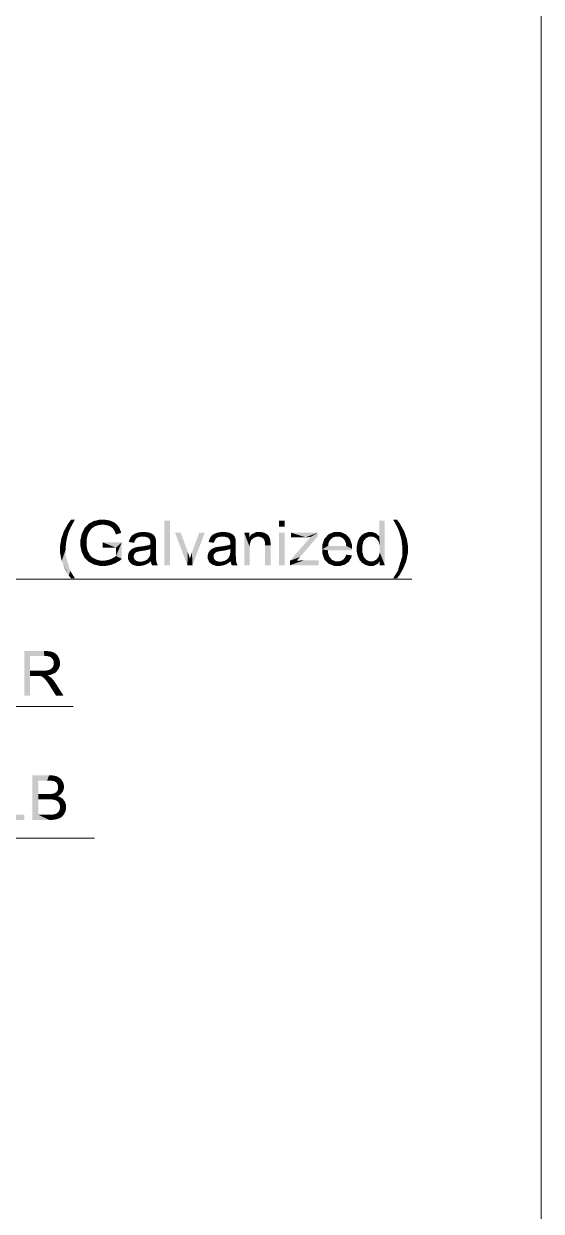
# Model space of a CAD drawing. Header units: millimetres. Extents: x 2 to 579, y 1 to 405.
# Drawn here: x 272.7 to 282.7, y 105.97 to 128.94 of the extents above; entities that cross this region are included whole.
import ezdxf

# ---------------------------------------------------------------- set-up
doc = ezdxf.new("R2010")
doc.units = ezdxf.units.MM
doc.linetypes.add('XKITLINE00', pattern=[0])
doc.layers.add('LinkedObject', color=7, linetype='Continuous', lineweight=0)

# ---------------------------------------------------------------- blocks, each defined once
blk = doc.blocks.new('*A4')
at = {"layer": 'LinkedObject'}
for points in [[(273.595, 119.171), (273.476, 119.124), (273.558, 119.272)], [(273.654, 119.285), (273.558, 119.272), (273.613, 119.346)], [(273.607, 119.197), (273.558, 119.272), (273.654, 119.285)], [(273.595, 119.171), (273.558, 119.272), (273.607, 119.197)], [(273.654, 119.285), (273.613, 119.346), (273.689, 119.346)], [(274.001, 119.294), (273.849, 119.132), (273.952, 119.267)], [(274.065, 119.214), (273.849, 119.132), (274.001, 119.294)], [(273.952, 119.267), (273.849, 119.132), (273.876, 119.186)], [(274.165, 119.347), (274.001, 119.294), (274.051, 119.321)], [(274.19, 119.249), (274.001, 119.294), (274.165, 119.347)], [(274.001, 119.294), (274.094, 119.226), (274.065, 119.214)], [(274.094, 119.226), (274.001, 119.294), (274.122, 119.237)], [(274.122, 119.237), (274.001, 119.294), (274.19, 119.249)], [(274.229, 119.249), (274.165, 119.347), (274.229, 119.347)], [(274.19, 119.249), (274.165, 119.347), (274.229, 119.249)], [(274.229, 119.347), (274.262, 119.249), (274.229, 119.249)], [(274.276, 119.347), (274.262, 119.249), (274.229, 119.347)], [(274.262, 119.249), (274.276, 119.347), (274.322, 119.238)], [(274.399, 119.317), (274.276, 119.347), (274.361, 119.332)], [(274.322, 119.238), (274.276, 119.347), (274.399, 119.317)], [(274.322, 119.238), (274.399, 119.317), (274.349, 119.227)], [(274.399, 119.317), (274.375, 119.215), (274.349, 119.227)], [(274.375, 119.215), (274.399, 119.317), (274.417, 119.185)], [(274.496, 119.259), (274.399, 119.317), (274.437, 119.302)], [(274.517, 119.232), (274.399, 119.317), (274.496, 119.259)], [(274.417, 119.185), (274.399, 119.317), (274.517, 119.232)], [(275.525, 119.332), (275.418, 118.468), (275.418, 119.332)], [(275.525, 118.468), (275.418, 118.468), (275.525, 119.332)], [(277.74, 119.332), (277.634, 119.211), (277.634, 119.332)], [(277.74, 119.211), (277.634, 119.211), (277.74, 119.332)], [(279.678, 119.332), (279.572, 119.022), (279.572, 119.332)], [(279.678, 119.332), (279.581, 118.836), (279.572, 119.022)], [(279.581, 118.836), (279.678, 119.332), (279.678, 118.468)], [(279.915, 119.346), (279.875, 119.284), (279.839, 119.346)], [(279.875, 119.284), (279.915, 119.346), (279.922, 119.196)], [(279.922, 119.196), (279.915, 119.346), (279.97, 119.272)], [(279.922, 119.196), (279.97, 119.272), (279.933, 119.17)], [(279.933, 119.17), (279.97, 119.272), (279.951, 119.129)], [(279.951, 119.129), (279.97, 119.272), (280.052, 119.124)], [(273.539, 119.002), (273.427, 118.985), (273.45, 119.049)], [(273.45, 119.049), (273.577, 119.131), (273.549, 119.046)], [(273.476, 119.124), (273.577, 119.131), (273.45, 119.049)], [(273.539, 119.002), (273.45, 119.049), (273.549, 119.046)], [(273.577, 119.131), (273.476, 119.124), (273.595, 119.171)], [(273.849, 119.132), (273.797, 118.959), (273.823, 119.077)], [(273.931, 119.037), (273.797, 118.959), (273.849, 119.132)], [(273.914, 118.95), (273.797, 118.959), (273.931, 119.037)], [(274.019, 119.182), (273.849, 119.132), (274.065, 119.214)], [(274.002, 119.163), (273.849, 119.132), (274.019, 119.182)], [(273.984, 119.143), (273.849, 119.132), (274.002, 119.163)], [(273.957, 119.1), (273.849, 119.132), (273.984, 119.143)], [(273.849, 119.132), (273.957, 119.1), (273.947, 119.077)], [(273.931, 119.037), (273.849, 119.132), (273.947, 119.077)], [(274.417, 119.185), (274.517, 119.232), (274.431, 119.166)], [(274.517, 119.232), (274.445, 119.147), (274.431, 119.166)], [(274.445, 119.147), (274.517, 119.232), (274.47, 119.095)], [(274.47, 119.095), (274.517, 119.232), (274.572, 119.134)], [(274.47, 119.095), (274.572, 119.134), (274.479, 119.062)], [(274.479, 119.062), (274.572, 119.134), (274.583, 119.091)], [(274.572, 119.134), (274.517, 119.232), (274.539, 119.205)], [(274.779, 119.023), (274.732, 118.916), (274.763, 119.003)], [(274.871, 118.981), (274.732, 118.916), (274.779, 119.023)], [(274.763, 119.003), (274.732, 118.916), (274.739, 118.949)], [(274.795, 119.044), (274.906, 119.007), (274.779, 119.023)], [(274.871, 118.981), (274.779, 119.023), (274.889, 118.994)], [(274.889, 118.994), (274.779, 119.023), (274.906, 119.007)], [(274.842, 119.075), (274.906, 119.007), (274.795, 119.044)], [(274.873, 119.086), (274.906, 119.007), (274.842, 119.075)], [(274.974, 119.109), (274.873, 119.086), (274.903, 119.098)], [(274.962, 119.02), (274.873, 119.086), (274.974, 119.109)], [(274.906, 119.007), (274.873, 119.086), (274.962, 119.02)], [(274.962, 119.02), (274.974, 119.109), (274.999, 119.02)], [(274.999, 119.02), (274.974, 119.109), (275.039, 119.02)], [(275.015, 119.109), (275.039, 119.02), (274.974, 119.109)], [(275.12, 119.099), (275.015, 119.109), (275.055, 119.109)], [(275.145, 119.09), (275.015, 119.109), (275.12, 119.099)], [(275.099, 119.003), (275.015, 119.109), (275.145, 119.09)], [(275.039, 119.02), (275.015, 119.109), (275.099, 119.003)], [(275.099, 119.003), (275.145, 119.09), (275.12, 118.985)], [(275.12, 118.985), (275.145, 119.09), (275.135, 118.971)], [(275.145, 119.09), (275.15, 118.926), (275.135, 118.971)], [(275.218, 119.042), (275.15, 118.926), (275.145, 119.09)], [(275.207, 119.057), (275.145, 119.09), (275.17, 119.08)], [(275.218, 119.042), (275.145, 119.09), (275.207, 119.057)], [(275.23, 119.028), (275.15, 118.926), (275.218, 119.042)], [(275.247, 118.992), (275.15, 118.926), (275.23, 119.028)], [(275.737, 119.095), (275.863, 118.468), (275.625, 119.095)], [(275.871, 118.72), (275.863, 118.468), (275.737, 119.095)], [(276.199, 119.095), (275.951, 118.713), (276.09, 119.095)], [(275.962, 118.468), (275.951, 118.713), (276.199, 119.095)], [(276.32, 119.023), (276.274, 118.916), (276.304, 119.003)], [(276.412, 118.981), (276.274, 118.916), (276.32, 119.023)], [(276.304, 119.003), (276.274, 118.916), (276.281, 118.949)], [(276.336, 119.044), (276.448, 119.007), (276.32, 119.023)], [(276.412, 118.981), (276.32, 119.023), (276.43, 118.994)], [(276.43, 118.994), (276.32, 119.023), (276.448, 119.007)], [(276.383, 119.075), (276.448, 119.007), (276.336, 119.044)], [(276.414, 119.086), (276.448, 119.007), (276.383, 119.075)], [(276.516, 119.109), (276.414, 119.086), (276.445, 119.098)], [(276.503, 119.02), (276.414, 119.086), (276.516, 119.109)], [(276.448, 119.007), (276.414, 119.086), (276.503, 119.02)], [(276.503, 119.02), (276.516, 119.109), (276.54, 119.02)], [(276.54, 119.02), (276.516, 119.109), (276.58, 119.02)], [(276.556, 119.109), (276.58, 119.02), (276.516, 119.109)], [(276.661, 119.099), (276.556, 119.109), (276.596, 119.109)], [(276.686, 119.09), (276.556, 119.109), (276.661, 119.099)], [(276.641, 119.003), (276.556, 119.109), (276.686, 119.09)], [(276.58, 119.02), (276.556, 119.109), (276.641, 119.003)], [(276.641, 119.003), (276.686, 119.09), (276.661, 118.985)], [(276.661, 118.985), (276.686, 119.09), (276.676, 118.971)], [(276.686, 119.09), (276.691, 118.926), (276.676, 118.971)], [(276.76, 119.042), (276.691, 118.926), (276.686, 119.09)], [(276.748, 119.057), (276.686, 119.09), (276.711, 119.08)], [(276.76, 119.042), (276.686, 119.09), (276.748, 119.057)], [(276.772, 119.028), (276.691, 118.926), (276.76, 119.042)], [(276.788, 118.992), (276.691, 118.926), (276.772, 119.028)], [(276.962, 119.095), (277.069, 118.811), (276.962, 118.468)], [(277.069, 118.811), (276.962, 119.095), (277.069, 118.871)], [(277.093, 118.952), (276.962, 119.095), (277.058, 119.006)], [(277.069, 118.871), (276.962, 119.095), (277.093, 118.952)], [(277.058, 119.006), (276.962, 119.095), (277.058, 119.095)], [(277.093, 119.057), (277.142, 118.995), (277.058, 119.006)], [(277.058, 119.006), (277.142, 118.995), (277.093, 118.952)], [(277.257, 119.109), (277.093, 119.057), (277.192, 119.109)], [(277.2, 119.017), (277.093, 119.057), (277.257, 119.109)], [(277.142, 118.995), (277.093, 119.057), (277.2, 119.017)], [(277.2, 119.017), (277.257, 119.109), (277.234, 119.017)], [(277.234, 119.017), (277.257, 119.109), (277.255, 119.017)], [(277.257, 119.109), (277.292, 119.007), (277.255, 119.017)], [(277.285, 119.109), (277.292, 119.007), (277.257, 119.109)], [(277.337, 119.098), (277.292, 119.007), (277.285, 119.109)], [(277.361, 119.088), (277.292, 119.007), (277.337, 119.098)], [(277.292, 119.007), (277.361, 119.088), (277.308, 118.998)], [(277.361, 119.088), (277.324, 118.988), (277.308, 118.998)], [(277.324, 118.988), (277.361, 119.088), (277.346, 118.963)], [(277.346, 118.963), (277.361, 119.088), (277.432, 119.035)], [(277.432, 119.035), (277.352, 118.946), (277.346, 118.963)], [(277.443, 119.018), (277.352, 118.946), (277.432, 119.035)], [(277.46, 118.979), (277.352, 118.946), (277.443, 119.018)], [(277.42, 119.051), (277.361, 119.088), (277.384, 119.078)], [(277.432, 119.035), (277.361, 119.088), (277.42, 119.051)], [(277.74, 119.095), (277.634, 118.468), (277.634, 119.095)], [(277.74, 118.468), (277.634, 118.468), (277.74, 119.095)], [(278.38, 119.095), (277.845, 118.555), (278.243, 119.012)], [(278.38, 119.024), (277.845, 118.555), (278.38, 119.095)], [(278.04, 118.627), (277.845, 118.555), (278.38, 119.024)], [(277.868, 119.095), (278.123, 119.008), (277.868, 119.008)], [(278.149, 119.008), (277.868, 119.095), (278.38, 119.095)], [(278.123, 119.008), (277.868, 119.095), (278.149, 119.008)], [(278.149, 119.008), (278.38, 119.095), (278.209, 119.01)], [(278.209, 119.01), (278.38, 119.095), (278.243, 119.012)], [(278.55, 119.021), (278.468, 118.855), (278.509, 118.978)], [(278.613, 118.948), (278.468, 118.855), (278.55, 119.021)], [(278.695, 119.109), (278.55, 119.021), (278.59, 119.065)], [(278.76, 119.109), (278.55, 119.021), (278.695, 119.109)], [(278.724, 119.021), (278.55, 119.021), (278.76, 119.109)], [(278.55, 119.021), (278.638, 118.972), (278.613, 118.948)], [(278.638, 118.972), (278.55, 119.021), (278.663, 118.997)], [(278.663, 118.997), (278.55, 119.021), (278.724, 119.021)], [(278.724, 119.021), (278.76, 119.109), (278.761, 119.021)], [(278.76, 119.109), (278.801, 119.021), (278.761, 119.021)], [(278.925, 119.066), (278.76, 119.109), (278.823, 119.109)], [(278.965, 119.023), (278.76, 119.109), (278.925, 119.066)], [(278.867, 118.991), (278.76, 119.109), (278.965, 119.023)], [(278.801, 119.021), (278.76, 119.109), (278.867, 118.991)], [(278.867, 118.991), (278.965, 119.023), (278.892, 118.96)], [(278.965, 119.023), (278.909, 118.94), (278.892, 118.96)], [(278.909, 118.94), (278.965, 119.023), (278.929, 118.881)], [(278.929, 118.881), (278.965, 119.023), (279.045, 118.86)], [(279.045, 118.86), (278.965, 119.023), (279.005, 118.98)], [(279.229, 119.048), (279.292, 118.963), (279.182, 118.989)], [(279.315, 118.992), (279.229, 119.048), (279.26, 119.068)], [(279.292, 118.963), (279.229, 119.048), (279.315, 118.992)], [(279.291, 119.088), (279.374, 119.02), (279.26, 119.068)], [(279.26, 119.068), (279.374, 119.02), (279.315, 118.992)], [(279.361, 119.109), (279.374, 119.02), (279.291, 119.088)], [(279.399, 119.109), (279.374, 119.02), (279.361, 119.109)], [(279.374, 119.02), (279.399, 119.109), (279.41, 119.02)], [(279.399, 119.109), (279.446, 119.02), (279.41, 119.02)], [(279.428, 119.109), (279.446, 119.02), (279.399, 119.109)], [(279.478, 119.097), (279.446, 119.02), (279.428, 119.109)], [(279.5, 119.085), (279.446, 119.02), (279.478, 119.097)], [(279.5, 119.085), (279.507, 118.99), (279.446, 119.02)], [(279.522, 119.073), (279.507, 118.99), (279.5, 119.085)], [(279.558, 119.041), (279.507, 118.99), (279.522, 119.073)], [(279.572, 119.022), (279.507, 118.99), (279.558, 119.041)], [(279.507, 118.99), (279.572, 119.022), (279.532, 118.96)], [(279.532, 118.96), (279.572, 119.022), (279.556, 118.93)], [(279.572, 119.022), (279.581, 118.836), (279.556, 118.93)], [(279.951, 119.129), (280.052, 119.124), (279.979, 119.044)], [(279.979, 119.044), (280.052, 119.124), (280.078, 119.049)], [(279.979, 119.044), (280.078, 119.049), (279.989, 119)], [(279.989, 119), (280.078, 119.049), (280.002, 118.945)], [(280.002, 118.945), (280.078, 119.049), (280.101, 118.985)], [(273.526, 118.947), (273.404, 118.851), (273.427, 118.985)], [(273.513, 118.836), (273.404, 118.851), (273.526, 118.947)], [(273.404, 118.851), (273.513, 118.836), (273.404, 118.781)], [(273.404, 118.781), (273.513, 118.836), (273.513, 118.78)], [(273.404, 118.781), (273.513, 118.78), (273.404, 118.701)], [(273.404, 118.701), (273.513, 118.78), (273.435, 118.548)], [(273.526, 118.947), (273.427, 118.985), (273.539, 119.002)], [(273.435, 118.548), (273.513, 118.78), (273.465, 118.473)], [(273.465, 118.473), (273.513, 118.78), (273.513, 118.639)], [(273.797, 118.959), (273.914, 118.95), (273.797, 118.896)], [(273.797, 118.896), (273.914, 118.95), (273.914, 118.903)], [(273.914, 118.845), (273.797, 118.896), (273.914, 118.903)], [(273.797, 118.896), (273.85, 118.666), (273.797, 118.833)], [(273.914, 118.845), (273.85, 118.666), (273.797, 118.896)], [(273.797, 118.833), (273.85, 118.666), (273.823, 118.717)], [(273.934, 118.749), (273.85, 118.666), (273.914, 118.845)], [(274.229, 118.909), (274.483, 118.807), (274.229, 118.807)], [(274.596, 118.909), (274.483, 118.807), (274.229, 118.909)], [(274.483, 118.646), (274.596, 118.909), (274.596, 118.589)], [(274.483, 118.807), (274.596, 118.909), (274.483, 118.646)], [(274.845, 118.935), (274.732, 118.916), (274.871, 118.981)], [(274.732, 118.916), (274.845, 118.935), (274.836, 118.902)], [(274.849, 118.698), (274.773, 118.767), (274.79, 118.779)], [(274.807, 118.79), (274.87, 118.716), (274.79, 118.779)], [(274.79, 118.779), (274.87, 118.716), (274.849, 118.698)], [(274.845, 118.807), (274.87, 118.716), (274.807, 118.79)], [(274.866, 118.813), (274.87, 118.716), (274.845, 118.807)], [(274.882, 118.817), (274.897, 118.727), (274.866, 118.813)], [(274.87, 118.716), (274.866, 118.813), (274.884, 118.722)], [(274.884, 118.722), (274.866, 118.813), (274.897, 118.727)], [(274.929, 118.825), (274.944, 118.738), (274.882, 118.817)], [(274.882, 118.817), (274.944, 118.738), (274.897, 118.727)], [(274.96, 118.829), (274.976, 118.743), (274.929, 118.825)], [(274.929, 118.825), (274.976, 118.743), (274.944, 118.738)], [(275.024, 118.837), (275.034, 118.751), (274.96, 118.829)], [(274.96, 118.829), (275.034, 118.751), (274.976, 118.743)], [(275.119, 118.855), (275.15, 118.783), (275.024, 118.837)], [(275.024, 118.837), (275.15, 118.783), (275.034, 118.751)], [(275.034, 118.751), (275.15, 118.783), (275.121, 118.771)], [(275.149, 118.866), (275.15, 118.783), (275.119, 118.855)], [(275.15, 118.89), (275.254, 118.956), (275.149, 118.877)], [(275.149, 118.877), (275.254, 118.956), (275.149, 118.866)], [(275.149, 118.866), (275.254, 118.956), (275.15, 118.783)], [(275.257, 118.872), (275.149, 118.744), (275.15, 118.783)], [(275.257, 118.731), (275.149, 118.744), (275.257, 118.872)], [(275.251, 118.97), (275.15, 118.926), (275.247, 118.992)], [(275.15, 118.926), (275.251, 118.97), (275.254, 118.956)], [(275.15, 118.926), (275.254, 118.956), (275.15, 118.893)], [(275.15, 118.893), (275.254, 118.956), (275.15, 118.89)], [(275.257, 118.908), (275.15, 118.783), (275.254, 118.956)], [(275.257, 118.872), (275.15, 118.783), (275.257, 118.908)], [(276.386, 118.935), (276.274, 118.916), (276.412, 118.981)], [(276.274, 118.916), (276.386, 118.935), (276.377, 118.902)], [(276.391, 118.698), (276.314, 118.767), (276.331, 118.779)], [(276.348, 118.79), (276.412, 118.716), (276.331, 118.779)], [(276.331, 118.779), (276.412, 118.716), (276.391, 118.698)], [(276.386, 118.807), (276.412, 118.716), (276.348, 118.79)], [(276.407, 118.813), (276.412, 118.716), (276.386, 118.807)], [(276.423, 118.817), (276.439, 118.727), (276.407, 118.813)], [(276.412, 118.716), (276.407, 118.813), (276.425, 118.722)], [(276.425, 118.722), (276.407, 118.813), (276.439, 118.727)], [(276.47, 118.825), (276.485, 118.738), (276.423, 118.817)], [(276.423, 118.817), (276.485, 118.738), (276.439, 118.727)], [(276.502, 118.829), (276.518, 118.743), (276.47, 118.825)], [(276.47, 118.825), (276.518, 118.743), (276.485, 118.738)], [(276.566, 118.837), (276.576, 118.751), (276.502, 118.829)], [(276.502, 118.829), (276.576, 118.751), (276.518, 118.743)], [(276.66, 118.855), (276.691, 118.783), (276.566, 118.837)], [(276.566, 118.837), (276.691, 118.783), (276.576, 118.751)], [(276.576, 118.751), (276.691, 118.783), (276.662, 118.771)], [(276.69, 118.866), (276.691, 118.783), (276.66, 118.855)], [(276.691, 118.877), (276.796, 118.956), (276.69, 118.866)], [(276.69, 118.866), (276.796, 118.956), (276.691, 118.783)], [(276.798, 118.872), (276.69, 118.744), (276.691, 118.783)], [(276.798, 118.731), (276.69, 118.744), (276.798, 118.872)], [(276.793, 118.97), (276.691, 118.926), (276.788, 118.992)], [(276.691, 118.926), (276.793, 118.97), (276.796, 118.956)], [(276.691, 118.926), (276.796, 118.956), (276.691, 118.893)], [(276.691, 118.893), (276.796, 118.956), (276.691, 118.89)], [(276.691, 118.89), (276.796, 118.956), (276.691, 118.877)], [(276.798, 118.908), (276.691, 118.783), (276.796, 118.956)], [(276.798, 118.872), (276.691, 118.783), (276.798, 118.908)], [(276.962, 118.468), (277.069, 118.811), (277.069, 118.468)], [(277.352, 118.946), (277.46, 118.979), (277.358, 118.93)], [(277.358, 118.93), (277.46, 118.979), (277.464, 118.956)], [(277.464, 118.956), (277.364, 118.882), (277.358, 118.93)], [(277.467, 118.942), (277.364, 118.882), (277.464, 118.956)], [(277.47, 118.89), (277.364, 118.882), (277.467, 118.942)], [(277.47, 118.89), (277.364, 118.849), (277.364, 118.882)], [(277.47, 118.853), (277.364, 118.849), (277.47, 118.89)], [(277.364, 118.468), (277.47, 118.853), (277.47, 118.468)], [(277.364, 118.849), (277.47, 118.853), (277.364, 118.468)], [(278.586, 118.883), (278.468, 118.855), (278.613, 118.948)], [(278.468, 118.855), (278.586, 118.883), (278.583, 118.842)], [(278.583, 118.842), (278.468, 118.776), (278.468, 118.855)], [(278.583, 118.842), (279.045, 118.783), (278.468, 118.776)], [(279.045, 118.778), (278.468, 118.776), (279.045, 118.783)], [(279.044, 118.764), (278.468, 118.776), (279.045, 118.778)], [(278.468, 118.776), (278.549, 118.539), (278.468, 118.7)], [(278.58, 118.703), (278.549, 118.539), (278.468, 118.776)], [(278.58, 118.703), (278.468, 118.776), (278.577, 118.754)], [(279.044, 118.754), (278.468, 118.776), (279.044, 118.764)], [(278.577, 118.754), (278.468, 118.776), (279.044, 118.754)], [(278.932, 118.842), (279.045, 118.783), (278.583, 118.842)], [(278.929, 118.881), (279.045, 118.86), (278.932, 118.842)], [(279.045, 118.783), (278.932, 118.842), (279.045, 118.86)], [(279.166, 118.951), (279.135, 118.781), (279.151, 118.913)], [(279.268, 118.934), (279.135, 118.781), (279.166, 118.951)], [(279.244, 118.843), (279.135, 118.781), (279.268, 118.934)], [(279.151, 118.913), (279.135, 118.781), (279.135, 118.828)], [(279.135, 118.781), (279.244, 118.843), (279.244, 118.781)], [(279.135, 118.781), (279.244, 118.721), (279.135, 118.733)], [(279.244, 118.721), (279.135, 118.781), (279.244, 118.781)], [(279.182, 118.989), (279.292, 118.963), (279.166, 118.951)], [(279.166, 118.951), (279.292, 118.963), (279.268, 118.934)], [(279.581, 118.836), (279.678, 118.468), (279.581, 118.772)], [(280.002, 118.945), (280.101, 118.985), (280.015, 118.836)], [(280.015, 118.836), (280.101, 118.985), (280.124, 118.851)], [(280.015, 118.78), (280.124, 118.851), (280.124, 118.781)], [(280.015, 118.836), (280.124, 118.851), (280.015, 118.78)], [(280.015, 118.78), (280.124, 118.781), (280.015, 118.639)], [(280.124, 118.701), (280.015, 118.639), (280.124, 118.781)], [(273.513, 118.639), (273.57, 118.27), (273.465, 118.473)], [(273.601, 118.356), (273.57, 118.27), (273.513, 118.639)], [(273.85, 118.666), (273.934, 118.749), (273.954, 118.71)], [(273.974, 118.671), (273.85, 118.666), (273.954, 118.71)], [(273.974, 118.671), (274.007, 118.508), (273.85, 118.666)], [(273.85, 118.666), (274.007, 118.508), (273.876, 118.614)], [(273.876, 118.614), (274.007, 118.508), (273.955, 118.535)], [(274.032, 118.613), (274.007, 118.508), (273.974, 118.671)], [(274.007, 118.508), (274.032, 118.613), (274.07, 118.594)], [(274.108, 118.575), (274.007, 118.508), (274.07, 118.594)], [(274.108, 118.575), (274.238, 118.454), (274.007, 118.508)], [(274.188, 118.556), (274.238, 118.454), (274.108, 118.575)], [(274.238, 118.454), (274.188, 118.556), (274.231, 118.556)], [(274.231, 118.556), (274.285, 118.454), (274.238, 118.454)], [(274.268, 118.556), (274.285, 118.454), (274.231, 118.556)], [(274.341, 118.571), (274.377, 118.471), (274.268, 118.556)], [(274.268, 118.556), (274.377, 118.471), (274.285, 118.454)], [(274.422, 118.488), (274.341, 118.571), (274.376, 118.585)], [(274.377, 118.471), (274.341, 118.571), (274.422, 118.488)], [(274.412, 118.599), (274.467, 118.504), (274.376, 118.585)], [(274.376, 118.585), (274.467, 118.504), (274.422, 118.488)], [(274.465, 118.63), (274.596, 118.589), (274.412, 118.599)], [(274.412, 118.599), (274.596, 118.589), (274.467, 118.504)], [(274.483, 118.646), (274.596, 118.589), (274.465, 118.63)], [(274.467, 118.504), (274.596, 118.589), (274.554, 118.555)], [(274.735, 118.718), (274.714, 118.634), (274.725, 118.699)], [(274.835, 118.676), (274.714, 118.634), (274.735, 118.718)], [(274.725, 118.699), (274.714, 118.634), (274.714, 118.657)], [(274.827, 118.65), (274.714, 118.634), (274.835, 118.676)], [(274.714, 118.634), (274.827, 118.65), (274.827, 118.637)], [(274.827, 118.615), (274.714, 118.634), (274.827, 118.637)], [(274.714, 118.634), (274.827, 118.615), (274.714, 118.594)], [(274.714, 118.594), (274.827, 118.615), (274.742, 118.53)], [(274.746, 118.737), (274.842, 118.687), (274.735, 118.718)], [(274.735, 118.718), (274.842, 118.687), (274.835, 118.676)], [(274.742, 118.53), (274.827, 118.615), (274.77, 118.505)], [(274.773, 118.767), (274.842, 118.687), (274.746, 118.737)], [(274.77, 118.505), (274.827, 118.615), (274.843, 118.58)], [(274.843, 118.58), (274.797, 118.48), (274.77, 118.505)], [(274.842, 118.687), (274.773, 118.767), (274.849, 118.698)], [(274.859, 118.566), (274.797, 118.48), (274.843, 118.58)], [(274.875, 118.552), (274.797, 118.48), (274.859, 118.566)], [(274.797, 118.48), (274.875, 118.552), (274.876, 118.455)], [(274.928, 118.455), (274.875, 118.552), (274.922, 118.537)], [(274.876, 118.455), (274.875, 118.552), (274.928, 118.455)], [(275.045, 118.475), (274.984, 118.537), (275.038, 118.551)], [(275.158, 118.545), (275.038, 118.551), (275.062, 118.564)], [(275.129, 118.52), (275.038, 118.551), (275.158, 118.545)], [(275.072, 118.485), (275.038, 118.551), (275.129, 118.52)], [(275.045, 118.475), (275.038, 118.551), (275.072, 118.485)], [(275.086, 118.578), (275.26, 118.563), (275.062, 118.564)], [(275.26, 118.563), (275.158, 118.545), (275.062, 118.564)], [(275.086, 118.578), (275.257, 118.657), (275.26, 118.563)], [(275.121, 118.614), (275.257, 118.657), (275.086, 118.578)], [(275.132, 118.638), (275.257, 118.657), (275.121, 118.614)], [(275.257, 118.657), (275.132, 118.638), (275.141, 118.656)], [(275.141, 118.656), (275.257, 118.731), (275.257, 118.657)], [(275.149, 118.709), (275.257, 118.731), (275.141, 118.656)], [(275.257, 118.731), (275.149, 118.709), (275.149, 118.744)], [(275.158, 118.545), (275.26, 118.563), (275.161, 118.523)], [(275.161, 118.523), (275.26, 118.563), (275.264, 118.544)], [(275.264, 118.544), (275.171, 118.485), (275.161, 118.523)], [(275.267, 118.524), (275.171, 118.485), (275.264, 118.544)], [(275.882, 118.689), (275.863, 118.468), (275.871, 118.72)], [(275.902, 118.626), (275.863, 118.468), (275.882, 118.689)], [(275.911, 118.593), (275.863, 118.468), (275.902, 118.626)], [(275.911, 118.593), (275.962, 118.468), (275.863, 118.468)], [(275.918, 118.618), (275.962, 118.468), (275.911, 118.593)], [(275.938, 118.678), (275.962, 118.468), (275.918, 118.618)], [(275.951, 118.713), (275.962, 118.468), (275.938, 118.678)], [(276.276, 118.718), (276.256, 118.634), (276.266, 118.699)], [(276.376, 118.676), (276.256, 118.634), (276.276, 118.718)], [(276.266, 118.699), (276.256, 118.634), (276.256, 118.657)], [(276.369, 118.65), (276.256, 118.634), (276.376, 118.676)], [(276.256, 118.634), (276.369, 118.65), (276.369, 118.637)], [(276.369, 118.615), (276.256, 118.634), (276.369, 118.637)], [(276.256, 118.634), (276.369, 118.615), (276.256, 118.594)], [(276.256, 118.594), (276.369, 118.615), (276.283, 118.53)], [(276.287, 118.737), (276.383, 118.687), (276.276, 118.718)], [(276.276, 118.718), (276.383, 118.687), (276.376, 118.676)], [(276.283, 118.53), (276.369, 118.615), (276.311, 118.505)], [(276.314, 118.767), (276.383, 118.687), (276.287, 118.737)], [(276.311, 118.505), (276.369, 118.615), (276.385, 118.58)], [(276.385, 118.58), (276.339, 118.48), (276.311, 118.505)], [(276.383, 118.687), (276.314, 118.767), (276.391, 118.698)], [(276.401, 118.566), (276.339, 118.48), (276.385, 118.58)], [(276.417, 118.552), (276.339, 118.48), (276.401, 118.566)], [(276.339, 118.48), (276.417, 118.552), (276.418, 118.455)], [(276.469, 118.455), (276.417, 118.552), (276.464, 118.537)], [(276.418, 118.455), (276.417, 118.552), (276.469, 118.455)], [(276.586, 118.475), (276.525, 118.537), (276.58, 118.551)], [(276.7, 118.545), (276.58, 118.551), (276.603, 118.564)], [(276.67, 118.52), (276.58, 118.551), (276.7, 118.545)], [(276.613, 118.485), (276.58, 118.551), (276.67, 118.52)], [(276.586, 118.475), (276.58, 118.551), (276.613, 118.485)], [(276.627, 118.578), (276.802, 118.563), (276.603, 118.564)], [(276.802, 118.563), (276.7, 118.545), (276.603, 118.564)], [(276.627, 118.578), (276.798, 118.657), (276.802, 118.563)], [(276.662, 118.614), (276.798, 118.657), (276.627, 118.578)], [(276.673, 118.638), (276.798, 118.657), (276.662, 118.614)], [(276.798, 118.657), (276.673, 118.638), (276.682, 118.656)], [(276.682, 118.656), (276.798, 118.731), (276.798, 118.657)], [(276.69, 118.709), (276.798, 118.731), (276.682, 118.656)], [(276.798, 118.731), (276.69, 118.709), (276.69, 118.744)], [(276.7, 118.545), (276.802, 118.563), (276.702, 118.523)], [(276.702, 118.523), (276.802, 118.563), (276.805, 118.544)], [(276.805, 118.544), (276.713, 118.485), (276.702, 118.523)], [(276.808, 118.524), (276.713, 118.485), (276.805, 118.544)], [(278.04, 118.627), (277.845, 118.468), (277.845, 118.555)], [(277.976, 118.555), (277.845, 118.468), (278.04, 118.627)], [(277.845, 118.468), (278.109, 118.56), (278.399, 118.468)], [(278.109, 118.56), (277.845, 118.468), (278.078, 118.56)], [(278.078, 118.56), (277.845, 118.468), (278.011, 118.557)], [(278.011, 118.557), (277.845, 118.468), (277.976, 118.555)], [(278.399, 118.468), (278.109, 118.56), (278.399, 118.56)], [(278.468, 118.7), (278.549, 118.539), (278.508, 118.581)], [(278.609, 118.624), (278.549, 118.539), (278.58, 118.703)], [(278.549, 118.539), (278.609, 118.624), (278.589, 118.497)], [(278.635, 118.597), (278.589, 118.497), (278.609, 118.624)], [(278.662, 118.569), (278.589, 118.497), (278.635, 118.597)], [(278.662, 118.569), (278.766, 118.455), (278.589, 118.497)], [(278.727, 118.542), (278.766, 118.455), (278.662, 118.569)], [(278.845, 118.557), (278.945, 118.508), (278.795, 118.542)], [(278.866, 118.572), (278.98, 118.534), (278.845, 118.557)], [(278.945, 118.508), (278.845, 118.557), (278.98, 118.534)], [(278.886, 118.588), (278.98, 118.534), (278.866, 118.572)], [(278.886, 118.588), (279.041, 118.657), (278.98, 118.534)], [(278.919, 118.637), (279.041, 118.657), (278.886, 118.588)], [(279.041, 118.657), (278.919, 118.637), (278.931, 118.671)], [(278.98, 118.534), (279.041, 118.657), (279.028, 118.609)], [(279.135, 118.733), (279.244, 118.721), (279.153, 118.648)], [(279.153, 118.648), (279.244, 118.721), (279.17, 118.611)], [(279.17, 118.611), (279.244, 118.721), (279.269, 118.631)], [(279.269, 118.631), (279.236, 118.516), (279.17, 118.611)], [(279.17, 118.611), (279.236, 118.516), (279.187, 118.574)], [(279.295, 118.601), (279.236, 118.516), (279.269, 118.631)], [(279.236, 118.516), (279.295, 118.601), (279.267, 118.496)], [(279.267, 118.496), (279.295, 118.601), (279.32, 118.572)], [(279.32, 118.572), (279.404, 118.455), (279.267, 118.496)], [(279.38, 118.542), (279.404, 118.455), (279.32, 118.572)], [(279.404, 118.455), (279.579, 118.548), (279.462, 118.455)], [(279.449, 118.542), (279.579, 118.548), (279.404, 118.455)], [(279.508, 118.57), (279.579, 118.548), (279.449, 118.542)], [(279.462, 118.455), (279.579, 118.548), (279.55, 118.501)], [(279.579, 118.548), (279.508, 118.57), (279.532, 118.599)], [(279.557, 118.627), (279.579, 118.548), (279.532, 118.599)], [(279.581, 118.714), (279.678, 118.468), (279.557, 118.627)], [(279.557, 118.627), (279.678, 118.468), (279.579, 118.548)], [(279.579, 118.548), (279.678, 118.468), (279.579, 118.468)], [(279.581, 118.772), (279.678, 118.468), (279.581, 118.714)], [(280.015, 118.639), (280.063, 118.473), (279.927, 118.356)], [(280.093, 118.548), (280.015, 118.639), (280.124, 118.701)], [(280.063, 118.473), (280.015, 118.639), (280.093, 118.548)], [(273.465, 118.473), (273.57, 118.27), (273.495, 118.399)], [(273.57, 118.27), (273.601, 118.356), (273.613, 118.214)], [(273.613, 118.214), (273.601, 118.356), (273.689, 118.214)], [(274.007, 118.508), (274.238, 118.454), (274.059, 118.481)], [(274.059, 118.481), (274.238, 118.454), (274.174, 118.454)], [(274.922, 118.537), (274.959, 118.455), (274.928, 118.455)], [(274.953, 118.537), (274.959, 118.455), (274.922, 118.537)], [(274.984, 118.537), (274.959, 118.455), (274.953, 118.537)], [(274.959, 118.455), (274.984, 118.537), (275.017, 118.465)], [(275.017, 118.465), (274.984, 118.537), (275.045, 118.475)], [(275.267, 118.524), (275.18, 118.468), (275.171, 118.485)], [(275.28, 118.486), (275.18, 118.468), (275.267, 118.524)], [(275.18, 118.468), (275.28, 118.486), (275.29, 118.468)], [(276.464, 118.537), (276.5, 118.455), (276.469, 118.455)], [(276.495, 118.537), (276.5, 118.455), (276.464, 118.537)], [(276.525, 118.537), (276.5, 118.455), (276.495, 118.537)], [(276.5, 118.455), (276.525, 118.537), (276.559, 118.465)], [(276.559, 118.465), (276.525, 118.537), (276.586, 118.475)], [(276.808, 118.524), (276.721, 118.468), (276.713, 118.485)], [(276.822, 118.486), (276.721, 118.468), (276.808, 118.524)], [(276.721, 118.468), (276.822, 118.486), (276.832, 118.468)], [(278.589, 118.497), (278.766, 118.455), (278.698, 118.455)], [(278.766, 118.542), (278.766, 118.455), (278.727, 118.542)], [(278.795, 118.542), (278.945, 118.508), (278.766, 118.455)], [(278.795, 118.542), (278.766, 118.455), (278.766, 118.542)], [(278.766, 118.455), (278.945, 118.508), (278.821, 118.455)], [(278.821, 118.455), (278.945, 118.508), (278.91, 118.481)], [(279.267, 118.496), (279.404, 118.455), (279.298, 118.475)], [(279.298, 118.475), (279.404, 118.455), (279.367, 118.455)], [(279.404, 118.455), (279.38, 118.542), (279.414, 118.542)], [(279.449, 118.542), (279.404, 118.455), (279.414, 118.542)], [(279.927, 118.356), (279.958, 118.27), (279.839, 118.214)], [(279.927, 118.356), (280.063, 118.473), (279.958, 118.27)], [(279.958, 118.27), (280.063, 118.473), (280.032, 118.399)], [(279.839, 118.214), (279.958, 118.27), (279.915, 118.214)], [(272.824, 116.426), (272.71, 115.943), (272.71, 116.807)], [(272.71, 116.807), (272.824, 116.712), (272.824, 116.426)], [(273.097, 116.712), (272.71, 116.807), (273.092, 116.807)], [(272.824, 116.712), (272.71, 116.807), (273.097, 116.712)], [(273.092, 116.807), (273.145, 116.712), (273.097, 116.712)], [(273.237, 116.796), (273.092, 116.807), (273.15, 116.807)], [(273.267, 116.784), (273.092, 116.807), (273.237, 116.796)], [(273.215, 116.693), (273.092, 116.807), (273.267, 116.784)], [(273.145, 116.712), (273.092, 116.807), (273.215, 116.693)], [(273.267, 116.784), (273.237, 116.673), (273.215, 116.693)], [(273.297, 116.773), (273.237, 116.673), (273.267, 116.784)], [(273.237, 116.673), (273.297, 116.773), (273.259, 116.653)], [(273.259, 116.653), (273.297, 116.773), (273.363, 116.702)], [(273.363, 116.702), (273.297, 116.773), (273.345, 116.731)], [(273.34, 116.417), (273.214, 116.451), (273.247, 116.477)], [(273.259, 116.495), (273.34, 116.417), (273.247, 116.477)], [(273.363, 116.702), (273.282, 116.603), (273.259, 116.653)], [(273.27, 116.512), (273.34, 116.417), (273.259, 116.495)], [(273.27, 116.512), (273.399, 116.572), (273.34, 116.417)], [(273.282, 116.551), (273.399, 116.572), (273.27, 116.512)], [(273.381, 116.672), (273.282, 116.603), (273.363, 116.702)], [(273.399, 116.607), (273.282, 116.603), (273.381, 116.672)], [(273.399, 116.572), (273.282, 116.603), (273.399, 116.607)], [(273.282, 116.603), (273.399, 116.572), (273.282, 116.572)], [(273.399, 116.572), (273.282, 116.551), (273.282, 116.572)], [(273.34, 116.417), (273.399, 116.572), (273.369, 116.448)], [(273.369, 116.448), (273.399, 116.572), (273.399, 116.526)], [(272.824, 116.426), (272.824, 116.327), (272.71, 115.943)], [(272.71, 115.943), (272.824, 116.327), (272.824, 115.943)], [(272.956, 116.327), (272.824, 116.426), (273.069, 116.426)], [(272.824, 116.327), (272.824, 116.426), (272.956, 116.327)], [(272.956, 116.327), (273.069, 116.426), (272.978, 116.327)], [(272.978, 116.327), (273.069, 116.426), (273.01, 116.325)], [(273.01, 116.325), (273.069, 116.426), (273.02, 116.323)], [(273.02, 116.323), (273.069, 116.426), (273.033, 116.32)], [(273.033, 116.32), (273.069, 116.426), (273.059, 116.308)], [(273.059, 116.308), (273.069, 116.426), (273.108, 116.426)], [(273.059, 116.308), (273.108, 116.426), (273.072, 116.3)], [(273.108, 116.426), (273.156, 116.337), (273.072, 116.3)], [(273.072, 116.3), (273.156, 116.337), (273.085, 116.292)], [(273.156, 116.337), (273.114, 116.263), (273.085, 116.292)], [(273.169, 116.435), (273.156, 116.337), (273.108, 116.426)], [(273.179, 116.326), (273.114, 116.263), (273.156, 116.337)], [(273.114, 116.263), (273.179, 116.326), (273.13, 116.242)], [(273.13, 116.242), (273.179, 116.326), (273.146, 116.222)], [(273.146, 116.222), (273.179, 116.326), (273.225, 116.294)], [(273.225, 116.294), (273.187, 116.162), (273.146, 116.222)], [(273.156, 116.337), (273.169, 116.435), (273.218, 116.345)], [(273.192, 116.443), (273.34, 116.417), (273.169, 116.435)], [(273.31, 116.385), (273.169, 116.435), (273.34, 116.417)], [(273.218, 116.345), (273.169, 116.435), (273.31, 116.385)], [(273.225, 116.294), (273.179, 116.326), (273.213, 116.304)], [(273.25, 116.271), (273.187, 116.162), (273.225, 116.294)], [(273.297, 116.213), (273.187, 116.162), (273.25, 116.271)], [(273.214, 116.451), (273.34, 116.417), (273.192, 116.443)], [(273.187, 116.162), (273.297, 116.213), (273.212, 116.123)], [(273.212, 116.123), (273.297, 116.213), (273.32, 116.179)], [(273.212, 116.123), (273.32, 116.179), (273.326, 115.943)], [(273.326, 115.943), (273.32, 116.179), (273.469, 115.943)], [(272.866, 114.403), (272.98, 113.938), (272.866, 113.539)], [(272.98, 114.04), (272.98, 113.938), (272.866, 114.403)], [(272.866, 114.403), (272.98, 114.301), (272.98, 114.04)], [(273.153, 114.301), (272.866, 114.403), (273.19, 114.403)], [(272.98, 114.301), (272.866, 114.403), (273.153, 114.301)], [(273.153, 114.301), (273.19, 114.403), (273.2, 114.301)], [(273.19, 114.403), (273.266, 114.295), (273.2, 114.301)], [(273.24, 114.403), (273.266, 114.295), (273.19, 114.403)], [(273.319, 114.39), (273.266, 114.295), (273.24, 114.403)], [(273.266, 114.295), (273.319, 114.39), (273.285, 114.289)], [(273.285, 114.289), (273.319, 114.39), (273.304, 114.283)], [(273.304, 114.283), (273.319, 114.39), (273.349, 114.377)], [(273.349, 114.377), (273.334, 114.261), (273.304, 114.283)], [(273.379, 114.364), (273.334, 114.261), (273.349, 114.377)], [(273.426, 114.323), (273.334, 114.261), (273.379, 114.364)], [(273.443, 114.296), (273.334, 114.261), (273.426, 114.323)], [(273.334, 114.261), (273.443, 114.296), (273.344, 114.244)], [(273.443, 114.296), (273.354, 114.228), (273.344, 114.244)], [(273.354, 114.228), (273.443, 114.296), (273.365, 114.19)], [(273.354, 114.108), (273.477, 114.182), (273.447, 114.078)], [(273.365, 114.146), (273.477, 114.182), (273.354, 114.108)], [(273.365, 114.19), (273.443, 114.296), (273.477, 114.182)], [(273.477, 114.182), (273.365, 114.169), (273.365, 114.19)], [(273.365, 114.169), (273.477, 114.182), (273.365, 114.146)], [(273.477, 114.212), (273.443, 114.296), (273.46, 114.269)], [(273.477, 114.182), (273.443, 114.296), (273.477, 114.212)], [(273.447, 114.078), (273.477, 114.182), (273.462, 114.102)], [(273.462, 114.102), (273.477, 114.182), (273.477, 114.154)], [(273.18, 113.938), (272.98, 114.04), (273.167, 114.04)], [(272.98, 113.938), (272.98, 114.04), (273.18, 113.938)], [(273.222, 113.938), (273.167, 114.04), (273.205, 114.04)], [(273.18, 113.938), (273.167, 114.04), (273.222, 113.938)], [(273.26, 114.045), (273.356, 113.999), (273.205, 114.04)], [(273.205, 114.04), (273.356, 113.999), (273.222, 113.938)], [(273.222, 113.938), (273.356, 113.999), (273.285, 113.931)], [(273.277, 114.05), (273.387, 114.014), (273.26, 114.045)], [(273.356, 113.999), (273.26, 114.045), (273.387, 114.014)], [(273.298, 114.057), (273.387, 114.014), (273.277, 114.05)], [(273.356, 113.999), (273.329, 113.917), (273.285, 113.931)], [(273.331, 114.078), (273.387, 114.014), (273.298, 114.057)], [(273.329, 113.917), (273.356, 113.999), (273.364, 113.892)], [(273.447, 114.078), (273.331, 114.078), (273.354, 114.108)], [(273.432, 114.053), (273.331, 114.078), (273.447, 114.078)], [(273.387, 114.014), (273.331, 114.078), (273.432, 114.053)], [(273.455, 113.948), (273.356, 113.999), (273.395, 113.987)], [(273.364, 113.892), (273.356, 113.999), (273.455, 113.948)], [(272.866, 113.539), (272.98, 113.938), (272.98, 113.641)], [(273.364, 113.892), (273.455, 113.948), (273.376, 113.874)], [(273.493, 113.677), (273.375, 113.701), (273.392, 113.733)], [(273.376, 113.874), (273.455, 113.948), (273.388, 113.856)], [(273.388, 113.856), (273.455, 113.948), (273.476, 113.92)], [(273.476, 113.92), (273.401, 113.814), (273.388, 113.856)], [(273.392, 113.733), (273.518, 113.79), (273.493, 113.677)], [(273.401, 113.769), (273.518, 113.79), (273.392, 113.733)], [(273.497, 113.893), (273.401, 113.814), (273.476, 113.92)], [(273.518, 113.827), (273.401, 113.814), (273.497, 113.893)], [(273.518, 113.79), (273.401, 113.814), (273.518, 113.827)], [(273.401, 113.814), (273.518, 113.79), (273.401, 113.79)], [(273.518, 113.79), (273.401, 113.769), (273.401, 113.79)], [(273.493, 113.677), (273.518, 113.79), (273.506, 113.703)], [(273.506, 113.703), (273.518, 113.79), (273.518, 113.759)], [(272.069, 113.539), (272.183, 113.641), (272.713, 113.539)], [(272.713, 113.539), (272.183, 113.641), (272.713, 113.641)], [(272.98, 113.641), (273.196, 113.539), (272.866, 113.539)], [(273.196, 113.641), (273.196, 113.539), (272.98, 113.641)], [(273.196, 113.641), (273.237, 113.539), (273.196, 113.539)], [(273.224, 113.641), (273.237, 113.539), (273.196, 113.641)], [(273.263, 113.643), (273.306, 113.546), (273.224, 113.641)], [(273.224, 113.641), (273.306, 113.546), (273.237, 113.539)], [(273.274, 113.645), (273.306, 113.546), (273.263, 113.643)], [(273.335, 113.554), (273.274, 113.645), (273.294, 113.649)], [(273.306, 113.546), (273.274, 113.645), (273.335, 113.554)], [(273.327, 113.661), (273.429, 113.596), (273.294, 113.649)], [(273.294, 113.649), (273.429, 113.596), (273.335, 113.554)], [(273.34, 113.669), (273.429, 113.596), (273.327, 113.661)], [(273.335, 113.554), (273.429, 113.596), (273.363, 113.561)], [(273.429, 113.596), (273.34, 113.669), (273.353, 113.677)], [(273.375, 113.701), (273.448, 113.61), (273.353, 113.677)], [(273.353, 113.677), (273.448, 113.61), (273.429, 113.596)], [(273.363, 113.561), (273.429, 113.596), (273.411, 113.582)], [(273.48, 113.651), (273.375, 113.701), (273.493, 113.677)], [(273.448, 113.61), (273.375, 113.701), (273.48, 113.651)]]:
    blk.add_hatch(color=7, dxfattribs=at).paths.add_polyline_path(points, flags=17)
at = {"layer": 'LinkedObject', "color": 2, "linetype": 'XKITLINE00', "lineweight": 0}
blk.add_line((282.7, 140.437), (282.7, 68.945), dxfattribs=at)
at = {"layer": 'LinkedObject', "color": 6, "linetype": 'XKITLINE00', "lineweight": 0}
for p, q in [((262.103, 118.198), (280.203, 118.198)), ((261.161, 115.733), (273.659, 115.733)), ((259.556, 113.188), (274.07, 113.188))]:
    blk.add_line(p, q, dxfattribs=at)

msp = doc.modelspace()

# ---------------------------------------------------------------- block references
at = {"lineweight": 0}
msp.add_blockref('*A4', (0, 0), dxfattribs=at)

doc.saveas('drawing.dxf')
